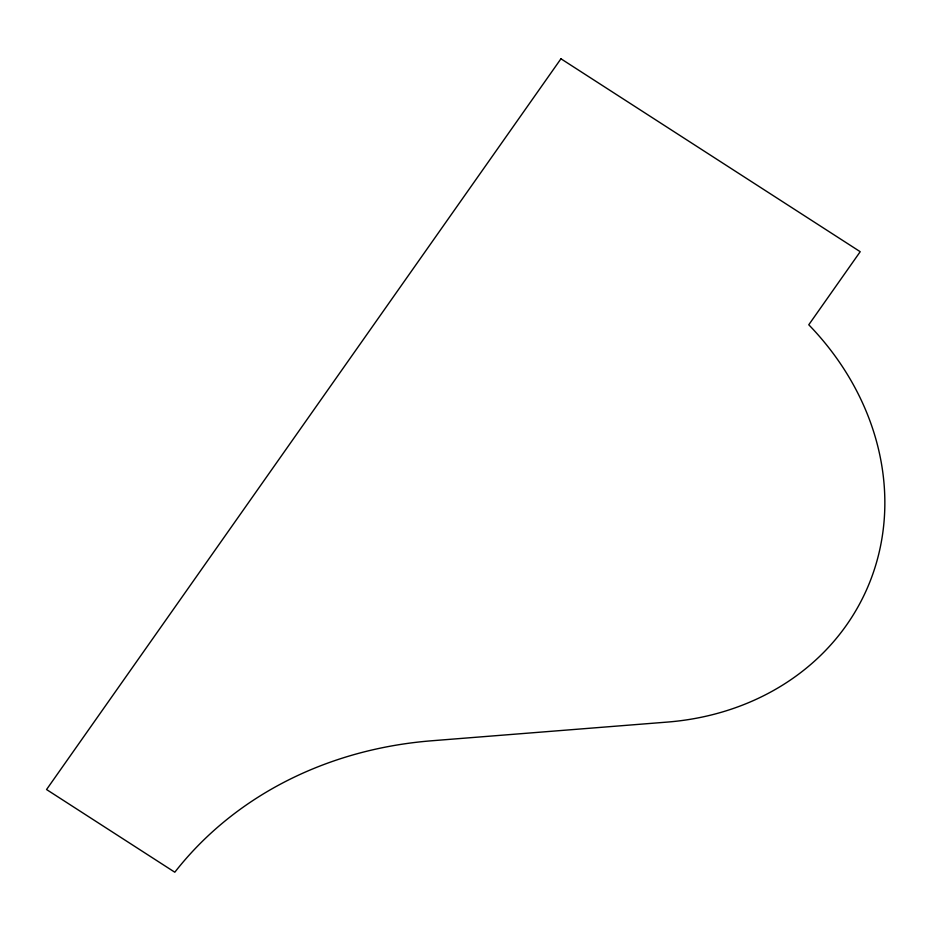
<?xml version="1.0" encoding="UTF-8"?>
<svg xmlns="http://www.w3.org/2000/svg" width="931" height="931" viewBox="0 0 931 931"><rect width="100%" height="100%" fill="white"/><g stroke="black" fill="none" stroke-linecap="round" stroke-linejoin="round"><path stroke-width="1.4" d="M560.951 58.781L46.55 789.535L174.807 872.219A407.371 355.607 25.2 0 1 431.728 740.773L667.329 722.084A274.051 239.232 25.2 0 0 872.533 574.846A274.051 239.232 25.2 0 0 808.771 324.779L860.209 251.707L560.951 58.781"/></g></svg>
